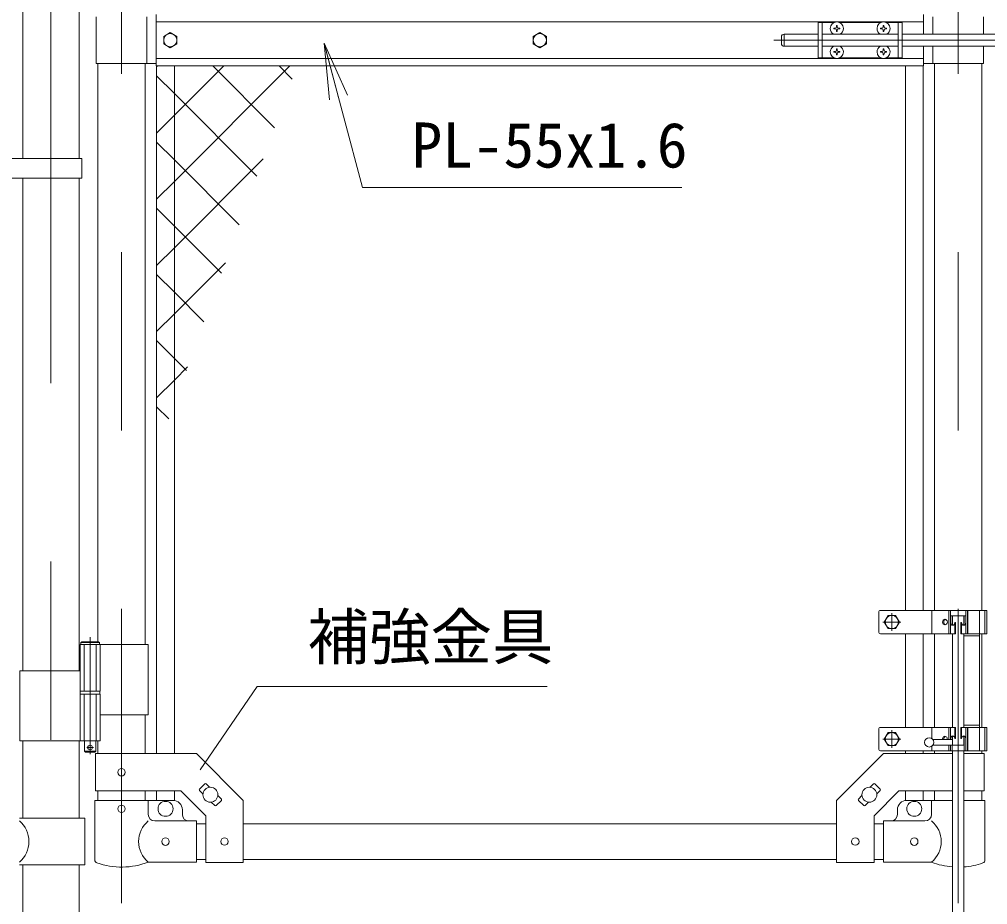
# Model space of a CAD drawing. Units: millimetres, scale not verified. Extents: x -6299 to 6301, y -4455 to 4455.
# Drawn here: x 1019 to 2054, y -1104 to -159 of the extents above; entities that cross this region are included whole.
import ezdxf
from ezdxf.enums import TextEntityAlignment as Align

# ---------------------------------------------------------------- set-up
doc = ezdxf.new("R2010")
doc.units = ezdxf.units.MM
doc.header["$LTSCALE"] = 30
for name, pattern in [('DASHED', [7.5, 6, -1.5]), ('USER1', [50.8, 31.75, -6.35, 6.35, -6.35]), ('USER2', [0.375, 0.25, -0.125])]:
    doc.linetypes.add(name, pattern=pattern)
for name, color, linetype, lineweight in [('0-0_D-STR-TXT', 7, 'Continuous', 9), ('0-3_D-BMK', 2, 'USER1', 13), ('0-4_D-STR1', 1, 'Continuous', 18), ('0-5_D-STR3', 3, 'Continuous', 13), ('0-A_0', 7, 'Continuous', 9), ('0-B_D-STR2', 7, 'Continuous', 9)]:
    doc.layers.add(name, color=color, linetype=linetype, lineweight=lineweight)
doc.styles.add('ＭＳ ゴシック', font='')
doc.styles.get('ＭＳ ゴシック').set_extended_font_data('MS Gothic')

# ---------------------------------------------------------------- blocks, each defined once
blk = doc.blocks.new('_Open')
at = {"layer": '0-A_0'}
blk.add_line((-30, 5), (0, 0), dxfattribs=at)
blk.add_lwpolyline([(-30, -5), (0, 0), (-30, 0)], dxfattribs=at)

msp = doc.modelspace()

# ---------------------------------------------------------------- linework, layer by layer
at = {"layer": '0-0_D-STR-TXT'}
for points in [[(1727.32, -338.42), (1386.04, -338.42), (1345.53, -186.27)], [(1583.49, -871.57), (1273.43, -871.57), (1212.59, -960.37)]]:
    msp.add_lwpolyline(points, dxfattribs=at)
at = {"layer": '0-3_D-BMK'}
for p, q in [((1053.18, 1929.08), (1053.18, -1466.74)), ((1128.58, 735.57), (1128.58, -1102.82)), ((2022.78, 735.57), (2022.78, -1102.82)), ((1825.71, -181.16), (2450.17, -181.16)), ((1951.78, -793.16), (1951.78, -812.16)), ((2022.78, -796.16), (2022.78, -1102.82)), ((1961.28, -802.66), (1942.28, -802.66)), ((1095.03, -818.74), (1095.03, -943.63)), ((1951.78, -918.16), (1951.78, -937.16)), ((1961.28, -927.66), (1942.28, -927.66)), ((1098.65, -936.66), (1091.4, -936.66))]:
    msp.add_line(p, q, dxfattribs=at)
at = {"layer": '0-4_D-STR1'}
for p, q in [((1022.93, 408.34), (1022.93, -307.66)), ((1083.43, 408.34), (1083.43, -307.66)), ((1103.18, -206.16), (1103.18, -823.66)), ((1153.98, -206.16), (1153.98, -826.66)), ((1997.38, -206.16), (1997.38, -790.16)), ((2048.18, -206.16), (2048.18, -790.16)), ((1022.93, -328.66), (1022.93, -854.66)), ((1022.93, -328.66), (1022.93, -854.66)), ((1083.43, -328.66), (1083.43, -854.66)), ((1083.43, -328.66), (1083.43, -854.66)), ((1997.38, -815.16), (1997.38, -915.16)), ((2048.18, -815.16), (2048.18, -915.16)), ((1153.98, -901.66), (1153.98, -943.11)), ((1022.93, -929.66), (1022.93, -1012.06)), ((1022.93, -929.66), (1022.93, -1012.06)), ((1083.43, -929.66), (1083.43, -1012.06)), ((1083.43, -929.66), (1083.43, -1012.06)), ((1103.18, -929.66), (1103.18, -943.11)), ((1997.38, -940.16), (1997.38, -943.11)), ((2048.18, -940.16), (2048.18, -943.11)), ((1103.18, -983.11), (1103.18, -993.16)), ((1153.98, -983.11), (1153.98, -993.16)), ((1997.38, -983.11), (1997.38, -993.16)), ((2048.18, -983.11), (2048.18, -993.16)), ((1208.58, -1018.16), (1218.58, -1018.16)), ((1258.58, -1018.16), (1892.78, -1018.16)), ((1932.78, -1018.16), (1942.78, -1018.16)), ((1022.93, -1062.06), (1022.93, -1456.16)), ((1083.43, -1062.06), (1083.43, -1456.16)), ((1208.58, -1056.16), (1218.58, -1056.16)), ((1258.58, -1056.16), (1892.78, -1056.16)), ((1932.78, -1056.16), (1942.78, -1056.16))]:
    msp.add_line(p, q, dxfattribs=at)
at = {"layer": '0-5_D-STR3'}
for p, q in [((1165.68, -208.66), (1165.68, -153.66)), ((1985.68, -174.66), (1985.68, -153.66)), ((1101.58, -156.16), (1101.58, -206.16)), ((1155.58, -156.16), (1155.58, -206.16)), ((1985.68, -161.66), (1165.68, -161.66)), ((1873.03, -162.16), (1873.03, -200.16)), ((1890.44, -162.16), (1873.03, -162.16)), ((1877.53, -162.16), (1877.53, -200.16)), ((1892.64, -165.51), (1892.62, -166.81)), ((1893.43, -165.51), (1892.64, -165.51)), ((1893.43, -165.51), (1893.45, -166.81)), ((1940.44, -162.16), (1895.63, -162.16)), ((1942.64, -165.51), (1942.62, -166.81)), ((1943.43, -165.51), (1942.64, -165.51)), ((1943.43, -165.51), (1943.45, -166.81)), ((1963.03, -162.16), (1945.63, -162.16)), ((1958.53, -162.16), (1958.53, -200.16)), ((1963.03, -162.16), (1963.03, -200.16)), ((1995.78, -156.16), (1995.78, -174.66)), ((2049.78, -156.16), (2049.78, -174.66)), ((1848.28, -174.66), (1836.83, -174.66)), ((1836.83, -174.66), (1836.83, -187.66)), ((1848.13, -174.66), (1873.03, -174.66)), ((1877.53, -174.66), (1958.53, -174.66)), ((1889.88, -169.06), (1889.88, -168.66)), ((1891.18, -169.08), (1889.88, -169.06)), ((1892.64, -171.81), (1892.62, -170.51)), ((1893.43, -171.81), (1892.64, -171.81)), ((1893.43, -171.81), (1893.45, -170.51)), ((1894.89, -168.24), (1896.18, -168.27)), ((1896.18, -168.27), (1896.18, -168.66)), ((1941.18, -168.24), (1939.88, -168.27)), ((1939.88, -168.27), (1939.88, -168.66)), ((1942.64, -171.81), (1942.62, -170.51)), ((1943.43, -171.81), (1942.64, -171.81)), ((1943.43, -171.81), (1943.45, -170.51)), ((1944.89, -169.08), (1946.18, -169.06)), ((1946.18, -169.06), (1946.18, -168.66)), ((1963.03, -174.66), (2143.83, -174.66)), ((1833.83, -177.66), (1833.83, -184.66)), ((1848.28, -187.66), (1836.83, -187.66)), ((1848.13, -187.66), (1873.03, -187.66)), ((1877.53, -187.66), (1958.53, -187.66)), ((1889.88, -194.06), (1889.88, -193.66)), ((1891.18, -194.08), (1889.88, -194.06)), ((1892.64, -190.51), (1892.62, -191.81)), ((1892.64, -196.81), (1892.62, -195.51)), ((1893.43, -190.51), (1892.64, -190.51)), ((1893.43, -190.51), (1893.45, -191.81)), ((1893.43, -196.81), (1893.45, -195.51)), ((1894.89, -193.24), (1896.18, -193.27)), ((1894.89, -194.08), (1896.18, -194.06)), ((1896.18, -193.27), (1896.18, -193.66)), ((1896.18, -194.06), (1896.18, -193.66)), ((1941.18, -193.24), (1939.88, -193.27)), ((1939.88, -193.27), (1939.88, -193.66)), ((1942.64, -190.51), (1942.62, -191.81)), ((1942.64, -196.81), (1942.62, -195.51)), ((1943.43, -190.51), (1942.64, -190.51)), ((1943.43, -190.51), (1943.45, -191.81)), ((1943.43, -196.81), (1943.45, -195.51)), ((1944.89, -193.24), (1946.18, -193.27)), ((1944.89, -194.08), (1946.18, -194.06)), ((1946.18, -193.27), (1946.18, -193.66)), ((1946.18, -194.06), (1946.18, -193.66)), ((1963.03, -187.66), (2143.83, -187.66)), ((1985.68, -208.66), (1985.68, -187.66)), ((1995.78, -187.66), (1995.78, -206.16)), ((2049.78, -187.66), (2049.78, -206.16)), ((1101.58, -206.16), (1165.68, -206.16)), ((1985.68, -200.66), (1165.68, -200.66)), ((1890.44, -200.16), (1873.03, -200.16)), ((1893.43, -196.81), (1892.64, -196.81)), ((1940.44, -200.16), (1895.63, -200.16)), ((1943.43, -196.81), (1942.64, -196.81)), ((1963.03, -200.16), (1945.63, -200.16)), ((2049.78, -206.16), (1985.68, -206.16)), ((1985.68, -208.66), (1165.68, -208.66)), ((1166.08, -208.66), (1166.08, -943.11)), ((1185.08, -208.66), (1185.08, -943.11)), ((1966.28, -208.66), (1966.28, -790.16)), ((1985.28, -208.66), (1985.28, -790.16)), ((1085.98, -307.66), (971.18, -307.66)), ((1085.98, -307.66), (1085.98, -328.66)), ((1085.98, -328.66), (971.18, -328.66)), ((1937.78, -792.16), (1937.78, -813.16)), ((2053.38, -790.16), (1939.78, -790.16)), ((1994.48, -790.16), (1994.48, -815.16)), ((2012.78, -790.16), (2012.78, -815.16)), ((2014.68, -790.16), (2014.68, -815.16)), ((2030.88, -796.16), (2014.68, -796.16)), ((2016.28, -803.16), (2016.28, -796.16)), ((2016.78, -796.16), (2016.78, -805.18)), ((2028.78, -796.16), (2028.78, -805.18)), ((2029.28, -796.16), (2029.28, -803.16)), ((2030.88, -790.16), (2030.88, -815.16)), ((2032.78, -790.16), (2032.78, -815.16)), ((2033.02, -790.16), (2033.02, -815.16)), ((2045.48, -790.16), (2045.48, -940.16)), ((2051.08, -790.16), (2051.08, -815.16)), ((2053.38, -790.16), (2053.38, -815.16)), ((2019.28, -803.16), (2019.28, -815.16)), ((2019.28, -803.16), (2019.98, -803.16)), ((2019.98, -803.16), (2019.98, -815.16)), ((2025.59, -803.16), (2025.59, -815.16)), ((2026.28, -803.16), (2025.59, -803.16)), ((2026.28, -803.16), (2026.28, -815.16)), ((2019.98, -815.16), (1939.78, -815.16)), ((1966.28, -815.16), (1966.28, -915.16)), ((1985.28, -815.16), (1985.28, -915.16)), ((2016.78, -815.16), (2016.78, -915.16)), ((2053.38, -815.16), (2025.59, -815.16)), ((2028.78, -815.16), (2028.78, -915.16)), ((2045.48, -817.46), (2028.78, -817.46)), ((1084.23, -826.66), (1084.23, -876.66)), ((1157.13, -826.66), (1084.23, -826.66)), ((1085.03, -824.66), (1086.03, -823.66)), ((1085.03, -824.66), (1085.03, -826.66)), ((1085.03, -824.66), (1105.03, -824.66)), ((1104.03, -823.66), (1086.03, -823.66)), ((1105.83, -826.66), (1105.83, -876.66)), ((1157.13, -826.66), (1157.13, -901.66)), ((1084.23, -854.66), (1019.88, -854.66)), ((1019.88, -854.66), (1019.88, -929.66)), ((1105.83, -876.66), (1084.23, -876.66)), ((1084.53, -876.66), (1084.53, -879.66)), ((1105.53, -876.66), (1105.53, -879.66)), ((1105.83, -879.66), (1084.23, -879.66)), ((1084.23, -879.66), (1084.23, -929.66)), ((1105.53, -879.66), (1084.53, -879.66)), ((1105.83, -879.66), (1105.83, -929.66)), ((1157.13, -901.66), (1105.94, -901.66)), ((1937.78, -917.16), (1937.78, -938.16)), ((2019.98, -915.16), (1939.78, -915.16)), ((1994.48, -915.16), (1994.48, -926.95)), ((2012.78, -928.16), (2012.78, -915.16)), ((2014.68, -928.16), (2014.68, -915.16)), ((2019.28, -927.16), (2019.28, -915.16)), ((2019.98, -927.16), (2019.98, -915.16)), ((2053.38, -915.16), (2025.59, -915.16)), ((2025.59, -927.16), (2025.59, -915.16)), ((2026.28, -927.16), (2026.28, -915.16)), ((2045.48, -912.86), (2028.78, -912.86)), ((2030.88, -940.16), (2030.88, -915.16)), ((2032.78, -940.16), (2032.78, -915.16)), ((2033.02, -915.16), (2033.02, -940.16)), ((2051.08, -915.16), (2051.08, -940.16)), ((2053.38, -915.16), (2053.38, -940.16)), ((1105.83, -929.66), (1019.88, -929.66)), ((1101.03, -929.66), (1101.03, -940.66)), ((2016.78, -928.16), (1995.78, -928.16)), ((2016.28, -927.16), (2016.28, -928.16)), ((2016.78, -925.15), (2016.78, -934.16)), ((2019.28, -927.16), (2019.98, -927.16)), ((2026.28, -927.16), (2025.59, -927.16)), ((2028.78, -925.15), (2028.78, -934.16)), ((2029.28, -940.16), (2029.28, -927.16)), ((1090.03, -941.66), (1089.03, -940.66)), ((1100.03, -941.66), (1090.03, -941.66)), ((1100.03, -941.66), (1101.03, -940.66)), ((2053.38, -940.16), (1939.78, -940.16)), ((1966.28, -940.16), (1966.28, -943.11)), ((1985.28, -940.16), (1985.28, -943.11)), ((1994.48, -935.37), (1994.48, -940.16)), ((2016.78, -934.16), (1995.78, -934.16)), ((2012.78, -940.16), (2012.78, -934.16)), ((2016.78, -934.16), (2014.68, -934.16)), ((2014.68, -940.16), (2014.68, -934.16)), ((2014.68, -934.16), (2029.28, -934.16)), ((2016.28, -934.16), (2016.28, -940.16)), ((2016.78, -940.16), (2016.78, -1189.16)), ((2028.78, -940.16), (2028.78, -1189.16)), ((1100.88, -983.11), (1100.88, -943.11)), ((2050.48, -943.11), (2028.78, -943.11)), ((2050.48, -983.11), (2050.48, -943.11)), ((1211.92, -981.1), (1217.57, -975.44)), ((1211.92, -982.52), (1215.63, -986.23)), ((1218.99, -975.44), (1222.7, -979.16)), ((1932.38, -975.44), (1928.67, -979.16)), ((1939.45, -981.1), (1933.8, -975.44)), ((1939.45, -982.52), (1935.74, -986.23)), ((1100.03, -993.16), (1157.13, -993.16)), ((1100.03, -993.16), (1100.03, -1056.85)), ((1100.88, -983.11), (1192.02, -983.11)), ((1157.13, -993.16), (1157.13, -1008.16)), ((1157.13, -993.16), (1183.58, -993.16)), ((1166.08, -983.11), (1166.08, -993.16)), ((1185.08, -983.11), (1185.08, -993.16)), ((1192.02, -983.11), (1218.58, -1009.68)), ((1229.6, -998.78), (1235.25, -993.12)), ((1231.54, -987.99), (1235.25, -991.71)), ((1258.58, -1059.36), (1258.58, -993.11)), ((1892.78, -1059.36), (1892.78, -993.11)), ((1919.83, -987.99), (1916.12, -991.71)), ((1921.77, -998.78), (1916.12, -993.12)), ((1959.35, -983.11), (1932.78, -1009.68)), ((2016.78, -983.11), (1959.35, -983.11)), ((1966.28, -983.11), (1966.28, -993.16)), ((1985.28, -983.11), (1985.28, -993.16)), ((1994.23, -993.16), (1994.23, -1008.16)), ((2050.48, -983.11), (2028.78, -983.11)), ((2051.33, -993.16), (2028.78, -993.16)), ((2051.33, -993.16), (2051.33, -1056.85)), ((1193.58, -1008.16), (1193.58, -1003.16)), ((1224.47, -995.06), (1228.18, -998.78)), ((1926.9, -995.06), (1923.19, -998.78)), ((1957.78, -1008.16), (1957.78, -1003.16)), ((1089.28, -1012.06), (1019.38, -1012.06)), ((1089.28, -1012.06), (1089.28, -1062.06)), ((1218.58, -1059.36), (1218.58, -1009.68)), ((1932.78, -1059.36), (1932.78, -1009.68)), ((1208.58, -1015.16), (1164.13, -1015.16)), ((1208.58, -1059.16), (1208.58, -1015.16)), ((1942.78, -1015.16), (1987.23, -1015.16)), ((1942.78, -1059.16), (1942.78, -1015.16)), ((1089.28, -1062.06), (1019.38, -1062.06)), ((1208.58, -1059.16), (1157.13, -1059.16)), ((1218.58, -1059.36), (1258.58, -1059.36)), ((1932.78, -1059.36), (1892.78, -1059.36)), ((1942.78, -1059.16), (1994.23, -1059.16))]:
    msp.add_line(p, q, dxfattribs=at)
at = {"layer": '0-5_D-STR3', "linetype": 'USER2'}
msp.add_line((2033.02, -815.16), (2047.02, -815.16), dxfattribs=at)
at = {"layer": '0-5_D-STR3', "linetype": 'DASHED'}
for p, q in [((1088.73, -826.66), (1088.73, -876.66)), ((1101.33, -826.66), (1101.33, -876.66)), ((1088.73, -879.66), (1088.73, -929.66)), ((1101.33, -879.66), (1101.33, -929.66))]:
    msp.add_line(p, q, dxfattribs=at)
at = {"layer": '0-5_D-STR3'}
for points in [[(1180.68, -173.06), (1187.7, -177.11), (1187.7, -185.21), (1180.68, -189.26), (1173.67, -185.21), (1173.67, -177.11)], [(1575.68, -173.06), (1582.7, -177.11), (1582.7, -185.21), (1575.68, -189.26), (1568.67, -185.21), (1568.67, -177.11)], [(1955.83, -795.65), (1959.88, -802.66), (1955.83, -809.68), (1947.73, -809.68), (1943.68, -802.66), (1947.73, -795.65)], [(1955.83, -920.65), (1959.88, -927.66), (1955.83, -934.68), (1947.73, -934.68), (1943.68, -927.66), (1947.73, -920.65)]]:
    msp.add_lwpolyline(points, close=True, dxfattribs=at)
for points in [[(1891.18, -168.24), (1889.88, -168.27), (1889.88, -168.66)], [(1894.89, -169.08), (1896.18, -169.06), (1896.18, -168.66)], [(1941.18, -169.08), (1939.88, -169.06), (1939.88, -168.66)], [(1944.89, -168.24), (1946.18, -168.27), (1946.18, -168.66)], [(1891.18, -193.24), (1889.88, -193.27), (1889.88, -193.66)], [(1941.18, -194.08), (1939.88, -194.06), (1939.88, -193.66)], [(1104.03, -823.66), (1105.03, -824.66), (1105.03, -826.66)], [(1089.03, -929.66), (1089.03, -940.66), (1101.03, -940.66)], [(1100.88, -943.11), (1208.58, -943.11), (1258.58, -993.11)], [(2016.78, -943.11), (1942.78, -943.11), (1892.78, -993.11)], [(2016.78, -993.16), (1994.23, -993.16), (1967.78, -993.16)]]:
    msp.add_lwpolyline(points, dxfattribs=at)
for centre, radius in [((1180.68, -181.16), 7.03), ((1575.68, -181.16), 7.03), ((1951.78, -802.66), 7.03), ((1951.78, -927.66), 7.03), ((1991.78, -931.16), 5), ((1095.03, -936.66), 2.5), ((1128.58, -963.11), 4), ((1223.58, -987.11), 8), ((1927.78, -987.11), 8), ((1128.58, -1002.16), 4), ((1175.58, -1002.16), 8), ((1975.78, -1002.16), 8), ((1175.58, -1037.16), 4), ((1238.58, -1037.11), 4), ((1912.78, -1037.11), 4), ((1975.78, -1037.16), 4)]:
    msp.add_circle(centre, radius, dxfattribs=at)
for centre, radius, start, end in [((1893.03, -168.66), 7, 0, 180), ((1943.03, -168.66), 7, 0, 180), ((1836.83, -177.66), 3, 90, 180), ((1893.03, -168.66), 7, 180, 238.99728), ((1891.13, -166.76), 1.49, 270, 0), ((1891.13, -170.57), 1.49, 0, 90), ((1894.94, -166.76), 1.49, 180, 270), ((1894.94, -170.57), 1.49, 90, 180), ((1893.03, -168.66), 7, 301.00272, 0), ((1943.03, -168.66), 7, 180, 238.99728), ((1941.13, -166.76), 1.49, 270, 0), ((1941.13, -170.57), 1.49, 0, 90), ((1944.94, -166.76), 1.49, 180, 270), ((1944.94, -170.57), 1.49, 90, 180), ((1943.03, -168.66), 7, 301.00272, 0), ((1836.83, -184.66), 3, 180, 270), ((1893.03, -193.66), 7, 121.00272, 180), ((1893.03, -193.66), 7, 180, 0), ((1891.13, -191.76), 1.49, 270, 0), ((1891.13, -195.57), 1.49, 0, 90), ((1894.94, -191.76), 1.49, 180, 270), ((1894.94, -195.57), 1.49, 90, 180), ((1893.03, -193.66), 7, 0, 58.99728), ((1943.03, -193.66), 7, 121.00272, 180), ((1943.03, -193.66), 7, 180, 0), ((1941.13, -191.76), 1.49, 270, 0), ((1941.13, -195.57), 1.49, 0, 90), ((1944.94, -191.76), 1.49, 180, 270), ((1944.94, -195.57), 1.49, 90, 180), ((1943.03, -193.66), 7, 0, 58.99728), ((1939.78, -792.16), 2, 90, 180), ((1939.78, -813.16), 2, 180, 270), ((1939.78, -917.16), 2, 90, 180), ((1939.78, -938.16), 2, 180, 270), ((1212.62, -981.81), 1, 135, 225), ((1218.28, -976.15), 1, 45, 135), ((1933.09, -976.15), 1, 45, 135), ((1938.74, -981.81), 1, 315, 45), ((1183.58, -1003.16), 10, 0, 90), ((1234.54, -992.41), 1, 315, 45), ((1916.82, -992.41), 1, 135, 225), ((1967.78, -1003.16), 10, 90, 180), ((1228.89, -998.07), 1, 225, 315), ((1922.48, -998.07), 1, 225, 315), ((1164.13, -1008.16), 7, 180, 270), ((1200.58, -1008.16), 7, 180, 270), ((1950.78, -1008.16), 7, 270, 0), ((1987.23, -1008.16), 7, 270, 0), ((1000.8, -1037.06), 28.8, 310.19176, 49.80824), ((1175.33, -1037.16), 28.55, 129.59418, 230.40582), ((1976.04, -1037.16), 28.55, 309.59418, 50.40582), ((1103.33, -1056.85), 3.3, 180, 250.77949), ((1128.58, -984.43), 80, 250.77949, 290.9084), ((2022.78, -984.43), 80, 249.0916, 265.69878), ((2022.78, -984.43), 80, 274.30122, 289.22051), ((2048.03, -1056.85), 3.3, 289.22051, 0)]:
    msp.add_arc(centre, radius, start, end, dxfattribs=at)
msp.add_ellipse((2008.63, -802.66), major_axis=(0, 3), ratio=0.839449, dxfattribs=at)
for centre, major_axis, ratio, start_param, end_param in [((2009.79, -802.66), (0, -3), 0.839449, 3.3733968, 6.0513812), ((2016.98, -803.12), (0, -3), 0.766727, 4.7027468, 7.8414058), ((2018.13, -803.12), (0, -3), 0.615242, 4.7027468, 6.0032469), ((2028.58, -803.12), (0, -3), 0.766727, 4.7249648, 7.8636238), ((2027.44, -803.12), (0, -3), 0.615242, 0.2799384, 1.5804385), ((2008.63, -927.66), (0, -3), 0.839449, 1.4033482, 4.8798371), ((2009.79, -927.66), (0, -3), 0.839449, 3.3733968, 4.8798371), ((2016.98, -927.2), (0, 3), 0.766727, 4.7249648, 7.8636238), ((2018.13, -927.2), (0, 3), 0.615242, 0.2799384, 1.5804385), ((2028.58, -927.2), (0, 3), 0.766727, 4.7027468, 7.8414058), ((2027.44, -927.2), (0, 3), 0.615242, 4.7027468, 6.0032469)]:
    msp.add_ellipse(centre, major_axis=major_axis, ratio=ratio, start_param=start_param, end_param=end_param, dxfattribs=at)
at = {"layer": '0-B_D-STR2'}
for p, q in [((1166.08, -209.64), (1167.07, -208.66)), ((1292.18, -274.6), (1226.24, -208.66)), ((1311.04, -222.76), (1296.95, -208.66)), ((1185.08, -238.22), (1166.08, -219.22)), ((1273.31, -326.44), (1185.08, -238.22)), ((1185.08, -308.93), (1166.08, -289.93)), ((1185.08, -402.77), (1280.11, -307.75)), ((1254.44, -378.28), (1185.08, -308.93)), ((1185.08, -379.64), (1166.08, -360.64)), ((1235.57, -430.12), (1185.08, -379.64)), ((1166.08, -421.77), (1185.08, -402.77)), ((1185.08, -473.48), (1239.64, -418.92)), ((1185.08, -450.35), (1166.08, -431.35)), ((1216.7, -481.97), (1185.08, -450.35)), ((1166.08, -492.48), (1185.08, -473.48)), ((1185.08, -521.06), (1166.08, -502.06)), ((1197.83, -533.81), (1185.08, -521.06)), ((1185.08, -544.2), (1199.18, -530.1)), ((1166.08, -563.2), (1185.08, -544.2)), ((1178.96, -585.65), (1166.08, -572.77))]:
    msp.add_line(p, q, dxfattribs=at)
for points in [[(1166.08, -280.35), (1185.08, -261.35), (1237.78, -208.66)], [(1166.08, -351.06), (1185.08, -332.06), (1308.49, -208.66)]]:
    msp.add_lwpolyline(points, dxfattribs=at)

# ---------------------------------------------------------------- block references
at = {"layer": '0-0_D-STR-TXT', "xscale": 2, "yscale": 2, "rotation": 104.91069}
msp.add_blockref('_Open', (1345.02, -184.34), dxfattribs=at)

# ---------------------------------------------------------------- texts
at = {"layer": '0-0_D-STR-TXT', "style": 'ＭＳ ゴシック'}
for s, p in [('PL-55x1.6', (1438.49, -331.67)), ('補強金具', (1327.4, -856.96))]:
    msp.add_text(s, height=48.17, dxfattribs=at).set_placement(p, align=Align.BOTTOM_LEFT)

doc.saveas('drawing.dxf')
